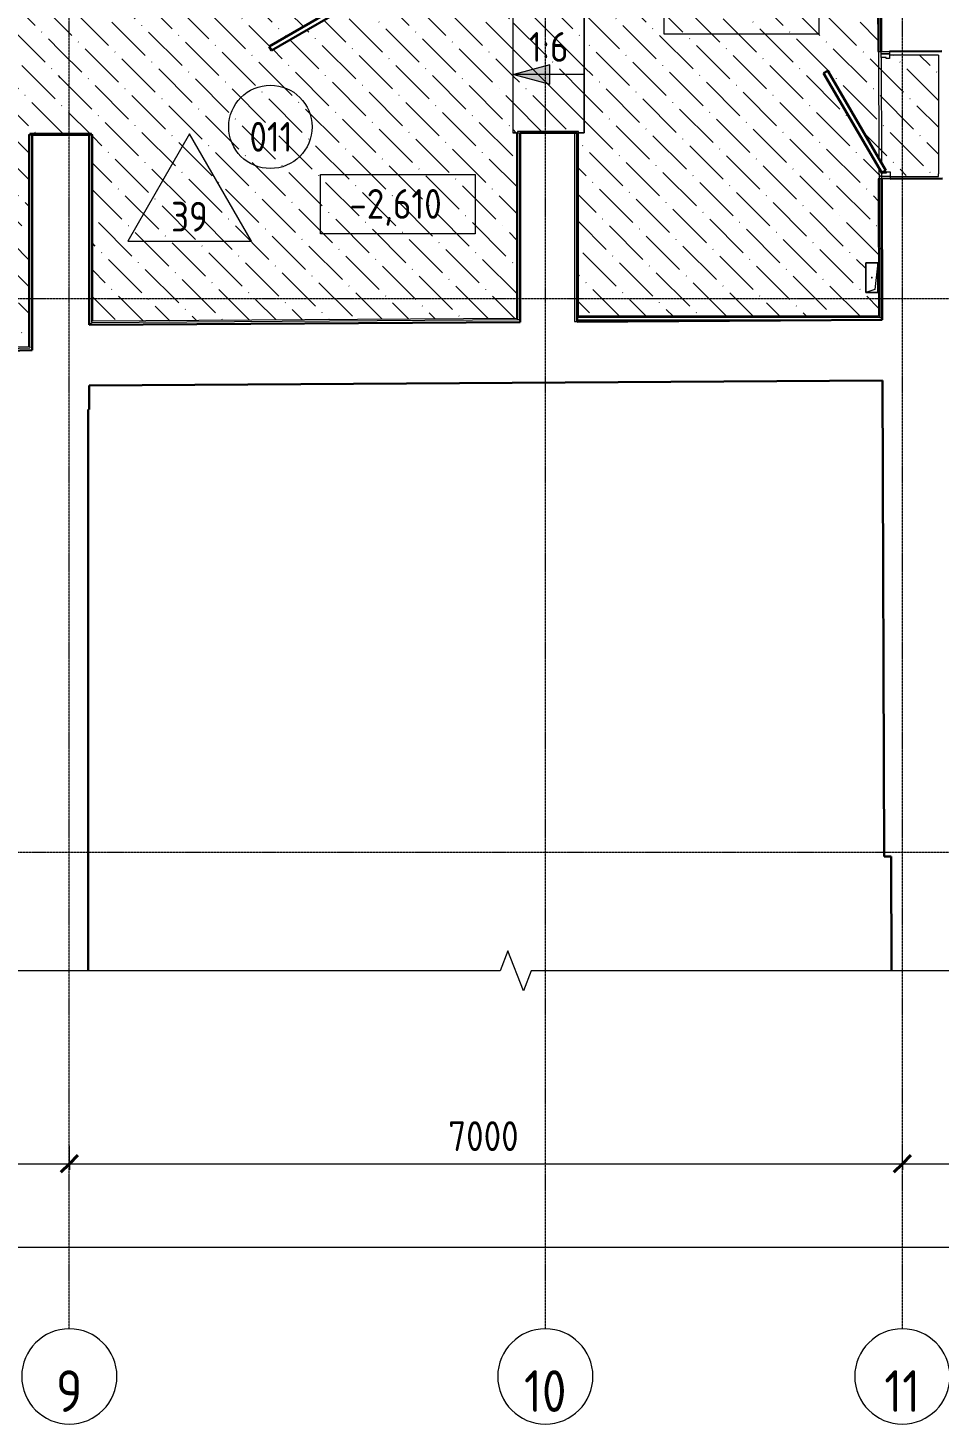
# Model space of a CAD drawing. Header units: millimetres. Extents: x -11773 to 96226, y -4908 to 46494.
# Drawn here: x 41502 to 49158, y 3493 to 15218 of the extents above; entities that cross this region are included whole.
import ezdxf

# ---------------------------------------------------------------- set-up
doc = ezdxf.new("R2010")
doc.units = ezdxf.units.MM
doc.linetypes.add('ADSK_Линия сетки', pattern=[25, 20, -2.5, 0, -2.5])
for name, color, linetype, lineweight in [('Аннотация', 7, 'Continuous', 9), ('Двери', 7, 'Continuous', 9), ('Марки', 7, 'Continuous', 20), ('Марки помещений', 7, 'Continuous', 20), ('Обобщенные модели', 7, 'Continuous', 18), ('Оси', 7, 'Continuous', 9), ('Отметки', 7, 'Continuous', 9), ('Пандусы', 7, 'Continuous', 18), ('Перекрытие', 7, 'Continuous', 18), ('Перекрытие штриховка', 7, 'Continuous', 18), ('Размеры', 7, 'Continuous', 9), ('Размеры-100', 7, 'Continuous', 9), ('Стены внутренние', 7, 'Continuous', 18), ('Стены несущие', 7, 'Continuous', 30), ('Стены отделка', 7, 'Continuous', 30), ('Стены штриховка', 7, 'Continuous', 9), ('Узлы', 7, 'Continuous', 18)]:
    doc.layers.add(name, color=color, linetype=linetype, lineweight=lineweight)
doc.layers.add('Линии', color=7, linetype='Continuous', lineweight=9, true_color=0x00a600)
doc.styles.add('GOST Common', font='GOST_Common.ttf', dxfattribs={"width": 0.9, "height": 350})
doc.styles.add('GOST Common_1', font='GOST_Common.ttf', dxfattribs={"width": 0.9, "height": 250})
doc.styles.add('GOST Common_2', font='GOST_Common.ttf', dxfattribs={"width": 0.9, "height": 250})
doc.dimstyles.new('ADSK_Основной_2_5_мм', dxfattribs={"dimscale": 304.8, "dimtxt": 251.428749, "dimasz": 0.463911, "dimexe": 0.492126, "dimexo": 0.492126, "dimgap": 0.098425, "dimtad": 1, "dimrnd": 0.01, "dimdsep": 46, "dimtxsty": 'GOST Common_1', "dimblk1": 'OBLIQUE', "dimblk2": 'OBLIQUE', "dimsah": 1, "dimcen": 0.09, "dimdle": 0.492126, "dimazin": 2, "dimtfac": 1, "dimtdec": 4, "dimtix": 1, "dimtmove": 0, "dimatfit": 3, "dimfxl": 1, "dimtvp": 1, "dimtolj": 1, "dimtzin": 0, "dimlwd": 20, "dimlwe": 20, "dimarcsym": 2})
pattern_1 = [(135, (0, 0), (-308.69666, 84.19025), [396.875, -79.375, 3.353, -76.022])]

# ---------------------------------------------------------------- blocks, each defined once
blk = doc.blocks.new('AC_Дверь_Однопольная_Стальная - 850х1850Н нов Д9п EI30-6474928-План полов подвала')
at = {"layer": 'Двери', "lineweight": 30}
for p, q in [((-455, 60), (333, 515)), ((353, 480), (-435, 25)), ((333, 515), (353, 480)), ((-435, 25), (-455, 60))]:
    blk.add_line(p, q, dxfattribs=at)
at = {"layer": 'Двери'}
for p, q in [((-500, 60), (-485, 60)), ((-500, -10), (-500, 60)), ((-485, 60), (-455, 60)), ((-485, -10), (-485, 60)), ((-485, 60), (-485, -10)), ((-455, 60), (-455, 20)), ((-455, 20), (-445, 20)), ((-445, 20), (-445, -10)), ((445, 20), (455, 20)), ((445, -10), (445, 20)), ((455, 60), (485, 60)), ((455, 20), (455, 60)), ((485, 60), (485, -10)), ((485, 60), (500, 60)), ((485, -10), (485, 60)), ((500, 60), (500, -10)), ((-485, -10), (-500, -10)), ((-445, -10), (-485, -10)), ((485, -10), (445, -10)), ((500, -10), (485, -10))]:
    blk.add_line(p, q, dxfattribs=at)
blk = doc.blocks.new('AC_Дверь_Однопольная_Стальная - 1040х1980Н нов Д10п металлическая-3159623-План полов подвала')
at = {"layer": 'Двери', "lineweight": 30}
for p, q in [((-485, 255), (355, 740)), ((375, 705), (-465, 220)), ((355, 740), (375, 705)), ((-465, 220), (-485, 255))]:
    blk.add_line(p, q, dxfattribs=at)
at = {"layer": 'Двери'}
for p, q in [((-535, 255), (-515, 255)), ((-535, 185), (-535, 255)), ((-515, 255), (-485, 255)), ((-515, 185), (-515, 255)), ((-515, 255), (-515, 185)), ((-485, 255), (-485, 215)), ((485, 255), (515, 255)), ((485, 215), (485, 255)), ((515, 255), (515, 185)), ((515, 255), (535, 255)), ((515, 185), (515, 255)), ((535, 255), (535, 185)), ((-515, 185), (-535, 185)), ((-475, 185), (-515, 185)), ((-485, 215), (-475, 215)), ((-475, 215), (-475, 185)), ((475, 215), (485, 215)), ((475, 185), (475, 215)), ((515, 185), (475, 185)), ((535, 185), (515, 185))]:
    blk.add_line(p, q, dxfattribs=at)
blk = doc.blocks.new('GM_Отверстие прямоугольное _в плите_ - Отверстие-3906246-План полов подвала')
at = {"layer": 'Обобщенные модели'}
for p, q in [((-50, -125), (-50, 125)), ((-50, 125), (50, 125)), ((50, 125), (-50, 125)), ((-50, 125), (-50, -125)), ((-25, 100), (50, 125)), ((50, 125), (50, -125)), ((50, -125), (50, 125)), ((-50, -125), (-25, 100)), ((50, -125), (-50, -125)), ((-50, -125), (50, -125))]:
    blk.add_line(p, q, dxfattribs=at)
for start, end in [(360, 180), (180, 360), (60, 165), (300, 360), (195, 270)]:
    blk.add_arc((0, 0), 2.5, start, end, dxfattribs=at)
blk = doc.blocks.new('Линия разрыва4 - Линия разрыва-7061539-План полов подвала')
at = {"layer": 'Узлы'}
for p, q in [((-129, 0), (-65, 168)), ((-65, 168), (65, -168)), ((-4147, 0), (-129, 0)), ((65, -168), (129, 0)), ((129, 0), (4760, 0))]:
    blk.add_line(p, q, dxfattribs=at)
blk = doc.blocks.new('Ось сетки - Круг_Ø8 мм-8258-План полов подвала')
at = {"layer": 'Оси', "lineweight": 20}
for start, end in [(360, 180), (180, 360)]:
    blk.add_arc((0, 0), 4, start, end, dxfattribs=at)
blk = doc.blocks.new('DIMBLOCK7-План полов подвала')
at = {"layer": 'Размеры-100', "lineweight": 20, "transparency": 16777216}
for p, q in [((30550, 5679), (30550, 5829)), ((41850, 5679), (41850, 5829)), ((30550, 5679), (41850, 5679)), ((30550, 5679), (30550, 5629)), ((41850, 5679), (41850, 5629))]:
    blk.add_line(p, q, dxfattribs=at)
at = {"layer": 'Размеры-100', "lineweight": 40, "transparency": 16777216}
for p, q in [((30550, 5679), (30620, 5750)), ((41850, 5679), (41920, 5750)), ((30550, 5679), (30479, 5609)), ((41850, 5679), (41779, 5609))]:
    blk.add_line(p, q, dxfattribs=at)
at = {"layer": 'Размеры-100', "color": 0, "lineweight": 20, "transparency": 16777216, "insert": (35852, 6036), "char_height": 250, "width": 833.55, "attachment_point": 1, "line_spacing_factor": 1.022761, "style": 'GOST Common_1'}
blk.add_mtext('11300', dxfattribs=at)
blk = doc.blocks.new('_Oblique')
at = {"color": 0, "linetype": 'ByBlock', "lineweight": -2}
blk.add_line((-0.5, -0.5), (0.5, 0.5), dxfattribs=at)
blk = doc.blocks.new('DIMBLOCK8-План полов подвала')
at = {"layer": 'Размеры-100', "lineweight": 20, "transparency": 16777216}
for p, q in [((41850, 5679), (41850, 5829)), ((48850, 5679), (48850, 5829)), ((41850, 5679), (48850, 5679)), ((41850, 5679), (41850, 5629)), ((48850, 5679), (48850, 5629))]:
    blk.add_line(p, q, dxfattribs=at)
at = {"layer": 'Размеры-100', "lineweight": 40, "transparency": 16777216}
for p, q in [((41850, 5679), (41920, 5750)), ((48850, 5679), (48920, 5750)), ((41850, 5679), (41779, 5609)), ((48850, 5679), (48779, 5609))]:
    blk.add_line(p, q, dxfattribs=at)
at = {"layer": 'Размеры-100', "color": 0, "lineweight": 20, "transparency": 16777216, "insert": (45034, 6036), "char_height": 250, "width": 756.84, "attachment_point": 1, "line_spacing_factor": 1.022761, "style": 'GOST Common_1'}
blk.add_mtext('7000', dxfattribs=at)
blk = doc.blocks.new('DIMBLOCK9-План полов подвала')
at = {"layer": 'Размеры-100', "lineweight": 20, "transparency": 16777216}
for p, q in [((48850, 5679), (48850, 5829)), ((55350, 5679), (55350, 5829)), ((48850, 5679), (55500, 5679)), ((48850, 5679), (48850, 5629)), ((55350, 5679), (55350, 5629))]:
    blk.add_line(p, q, dxfattribs=at)
at = {"layer": 'Размеры-100', "lineweight": 40, "transparency": 16777216}
for p, q in [((48850, 5679), (48920, 5750)), ((55350, 5679), (55420, 5750)), ((48850, 5679), (48779, 5609)), ((55350, 5679), (55279, 5609))]:
    blk.add_line(p, q, dxfattribs=at)
at = {"layer": 'Размеры-100', "color": 0, "lineweight": 20, "transparency": 16777216, "insert": (51784, 6036), "char_height": 250, "width": 756.84, "attachment_point": 1, "line_spacing_factor": 1.022761, "style": 'GOST Common_1'}
blk.add_mtext('6500', dxfattribs=at)
blk = doc.blocks.new('DIMBLOCK10-План полов подвала')
at = {"layer": 'Размеры-100', "lineweight": 20, "transparency": 16777216}
for p, q in [((-6500, 4979), (-6500, 5129)), ((55350, 4979), (55350, 5129)), ((-6650, 4979), (55500, 4979)), ((-6500, 4979), (-6500, 4929)), ((55350, 4979), (55350, 4929))]:
    blk.add_line(p, q, dxfattribs=at)
at = {"layer": 'Размеры-100', "lineweight": 40, "transparency": 16777216}
for p, q in [((-6500, 4979), (-6430, 5050)), ((55350, 4979), (55420, 5050)), ((-6500, 4979), (-6571, 4909)), ((55350, 4979), (55279, 4909))]:
    blk.add_line(p, q, dxfattribs=at)
at = {"layer": 'Размеры-100', "color": 0, "lineweight": 20, "transparency": 16777216, "insert": (24054, 5336), "char_height": 250, "width": 889.8, "attachment_point": 1, "line_spacing_factor": 1.022761, "style": 'GOST Common_1'}
blk.add_mtext('61850', dxfattribs=at)
blk = doc.blocks.new('ADSK_Марка_Помещение_ОдноЗначение - Номер-159740-План полов подвала')
at = {"layer": 'Марки помещений'}
blk.add_circle((0, 0), 3.5, dxfattribs=at)
blk = doc.blocks.new('Высотные отметки - Рамка-12095-План полов подвала')
at = {"layer": 'Аннотация', "lineweight": 20}
for p, q in [((-6.5, 0), (-6.5, 5)), ((-6.5, 5), (6.5, 5)), ((6.5, 5), (6.5, 0)), ((6.5, 0), (-6.5, 0))]:
    blk.add_line(p, q, dxfattribs=at)
blk = doc.blocks.new('ADSK_Марка_ПерекрытиеПол - Экземпляр_Отделка пола-158379-План полов подвала')
at = {"layer": 'Марки', "color": 1, "true_color": 0xff0000}
for p, q in [((0, 9), (-5.2, 0)), ((5.2, 0), (0, 9)), ((-5.2, 0), (5.2, 0))]:
    blk.add_line(p, q, dxfattribs=at)

msp = doc.modelspace()

# ---------------------------------------------------------------- hatches: boundary and pattern name
at = {"layer": 'Перекрытие штриховка', "lineweight": 9, "true_color": 0x787878}
h = msp.add_hatch(dxfattribs=at)
h.set_pattern_fill('FP_34', color=8, style=0, pattern_type=2)
h.set_pattern_definition(pattern_1)
h.paths.add_polyline_path([(40060.55, 12501.077), (41506.402, 12539.973), (41506.402, 14320.845), (41516.402, 14320.901), (41516.402, 14330.596), (41776.402, 14330.596), (41776.402, 15385.596), (41516.402, 15385.596), (41516.402, 15395.596), (41506.402, 15395.845), (41506.402, 15603.323), (41516.402, 15603.323), (41516.402, 19941.318), (41496.402, 19941.318), (41496.402, 15603.323), (41486.402, 15603.323), (41486.402, 19931.318), (40906.854, 19931.318), (40906.854, 20181.318), (39226.854, 20181.318), (39226.854, 19931.318), (38663.756, 19931.318), (38709.696, 15404.871), (38269.82, 15400.396), (38280.297, 14370.45), (38720.274, 14374.925), (38737.24, 12716.986), (40060.55, 12732.056), (40060.55, 12509.962)])
h.paths.add_polyline_path([(38727.444, 12686.873), (38727.656, 12686.875), (38727.444, 12686.875)])
h.paths.add_polyline_path([(38670.47, 14355.384), (38710.463, 14356.28), (38710.274, 14364.823), (38670.378, 14364.417), (38670.461, 14356.28)])
h = msp.add_hatch(dxfattribs=at)
h.set_pattern_fill('FP_34', color=8, style=0, pattern_type=2)
h.set_pattern_definition(pattern_1)
h.paths.add_polyline_path([(48680.385, 12786.439), (48680.385, 12786.512), (48676.146, 12786.439)])
h.paths.add_polyline_path([(48675.963, 14000.492), (48187.907, 14838.765), (48222.475, 14858.891), (48710.531, 14020.618), (48676.073, 14000.556)])
h.paths.add_polyline_path([(48427.374, 19854.728), (48427.788, 19857.802), (48429.688, 19855.839), (48428.566, 19855.301)])
h.paths.add_polyline_path([(46287.52, 19881.464), (46287.107, 19878.39), (46285.206, 19880.353), (46286.328, 19880.891)])
h.paths.add_polyline_path([(46126.854, 12796.439), (48650.349, 12796.439), (48646.146, 13950.383), (48676.146, 13950.493), (48676.073, 14000.493), (48715.963, 14000.638), (48715.963, 14010.638), (48745.927, 14010.747), (48746.072, 13973.681), (49152.358, 13992.227), (49152.358, 14990.486), (48742.358, 14990.486), (48742.321, 14960.74), (48712.466, 14960.741), (48712.43, 14970.632), (48672.43, 14970.632), (48672.248, 15020.486), (48642.248, 15020.413), (48624.206, 19924.096), (48222.897, 19924.096), (48222.897, 19878.096), (48416.047, 19877.404), (48416.731, 19876.328), (48421.996, 19873.362), (48428.472, 19864.841), (48430.891, 19860.888), (48428.129, 19860.888), (48427.374, 19858.096), (48426.143, 19857.833), (48427.374, 19854.728), (48429.486, 19852.92), (48427.902, 19847.545), (48426.023, 19847.545), (48423.699, 19843.779), (48420.447, 19840.574), (48416.78, 19839.56), (48416.33, 19838.746), (48411.897, 19838.096), (48131.897, 19838.777), (48131.897, 19858.096), (48111.897, 19858.945), (48111.897, 19974.096), (46602.998, 19974.096), (46602.316, 19878.096), (46582.998, 19878.096), (46582.998, 19858.096), (46298.747, 19858.945), (46298.163, 19859.864), (46292.899, 19862.83), (46286.423, 19871.351), (46284.004, 19875.304), (46286.765, 19875.304), (46287.52, 19878.096), (46288.751, 19878.359), (46287.52, 19881.464), (46285.408, 19883.272), (46286.993, 19888.647), (46288.871, 19888.647), (46291.196, 19892.413), (46294.448, 19895.618), (46298.115, 19896.631), (46298.565, 19897.446), (46302.998, 19898.096), (46486.434, 19898.096), (46486.434, 19944.096), (46146.854, 19944.096), (46146.854, 15348.299), (46176.854, 15348.299), (46176.854, 14338.299), (46126.854, 14338.299), (46126.854, 13438.466)])
h.paths.add_polyline_path([(48542.485, 12996.439), (48542.485, 13246.439), (48642.485, 13246.439), (48642.485, 12996.439), (48568.522, 12996.439)])
h.paths.add_polyline_path([(48428.761, 19858.096), (48429.384, 19860.888), (48430.115, 19858.945), (48429.688, 19858.678)])
h.paths.add_polyline_path([(46286.517, 19874.352), (46284.004, 19876.761), (46286.134, 19878.096), (46286.423, 19875.269)])
h.paths.add_polyline_path([(48207.174, 19878.096), (48208.179, 19938.096), (48217.897, 19938.096), (48217.897, 19974.096), (48151.897, 19974.096), (48151.897, 19878.096), (48203.897, 19878.096)])
h.paths.add_polyline_path([(46501.434, 19898.096), (46562.998, 19898.096), (46562.998, 19974.096), (46506.877, 19974.096), (46506.877, 19944.096), (46501.434, 19944.096)])
h = msp.add_hatch(dxfattribs=at)
h.set_pattern_fill('FP_34', color=8, style=0, pattern_type=2)
h.set_pattern_definition(pattern_1)
h.paths.add_polyline_path([(42016.402, 12724.563), (42036.402, 12724.697), (42036.402, 12734.63), (42016.402, 12734.63), (42016.402, 12724.697)])
h.paths.add_polyline_path([(42046.402, 12754.765), (45606.854, 12778.801), (45606.854, 14338.299), (45576.854, 14338.299), (45576.854, 15348.299), (45606.854, 15348.299), (45606.854, 15453.323), (44381.854, 15453.323), (44381.854, 15463.323), (44302.213, 15463.323), (43548.771, 15028.323), (43528.771, 15062.964), (44222.213, 15463.323), (43381.854, 15463.323), (43381.854, 15453.323), (42046.402, 15453.323), (42046.402, 15395.845), (42036.402, 15396.621), (42036.402, 15463.323), (42016.402, 15463.323), (42016.402, 15395.596), (42036.402, 15395.596), (42036.402, 15385.596), (41776.402, 15385.596), (41776.402, 14330.596), (42036.402, 14330.596), (42036.402, 14320.596), (42046.402, 14320.596), (42046.402, 12768.936)])
at = {"layer": 'Размеры'}
msp.add_hatch(color=256, dxfattribs=at).paths.add_polyline_path([(45586.189, 14826.802), (45886.189, 14746.417), (45886.189, 14907.187)])
at = {"layer": 'Узлы', "lineweight": 9}
h = msp.add_hatch(dxfattribs=at)
h.set_pattern_fill('FP_57', color=256, style=0, pattern_type=2)
h.set_pattern_definition([(135, (0, 0), (-224.5064, -224.5064), []), (135, (224.5, 0), (-224.5064, -224.5064), [396.875, -79.375, 3.353, -76.022])])
h.paths.add_polyline_path([(46115, 14338.299), (46176.854, 14338.299), (46176.854, 15348.299), (45576.854, 15348.299), (45576.854, 14338.299), (46095, 14338.299)])
h.paths.add_polyline_path([(46468.184, 19974.096), (48207.897, 19974.096), (48207.897, 20874.096), (46468.184, 20874.096), (46468.184, 19976.639)])
h.paths.add_polyline_path([(45986.784, 28466.629), (48442.272, 28466.629), (48442.272, 29246.629), (45984.363, 29246.629), (45984.363, 28466.629), (45986.529, 28466.629)])

# ---------------------------------------------------------------- linework, layer by layer
at = {"layer": 'Линии', "color": 7}
for p, q in [((45576.854, 15348.299), (45576.854, 14338.299)), ((46176.854, 14338.299), (46176.854, 15348.299)), ((45576.854, 14338.299), (46176.854, 14338.299))]:
    msp.add_line(p, q, dxfattribs=at)
at = {"layer": 'Оси', "linetype": 'ADSK_Линия сетки'}
for p, q in [((45849.565, 4292.971), (45849.565, 44222.998)), ((48849.565, 4292.971), (48849.565, 44222.998)), ((41849.565, 4292.971), (41849.565, 21766.318)), ((-10973.221, 12945), (56115, 12945)), ((-10973.221, 8295), (56115, 8295))]:
    msp.add_line(p, q, dxfattribs=at)
at = {"layer": 'Отметки', "lineweight": 20}
msp.add_line((44620.178, 13488.112), (44610.364, 13488.112), dxfattribs=at)
at = {"layer": 'Пандусы'}
for p, q in [((45576.854, 15348.299), (45576.854, 14338.299)), ((46176.854, 15348.299), (46176.854, 14338.299)), ((45606.854, 14338.299), (45576.854, 14338.299)), ((46176.854, 14338.299), (46126.854, 14338.299))]:
    msp.add_line(p, q, dxfattribs=at)
at = {"layer": 'Перекрытие'}
for p, q in [((49152.358, 14990.486), (48742.358, 14990.486)), ((45606.854, 14338.299), (45576.854, 14338.299)), ((48746.073, 13970.486), (49152.358, 13970.486)), ((49152.358, 13970.486), (49152.358, 13992.227)), ((42016.402, 12724.563), (42036.402, 12724.697))]:
    msp.add_line(p, q, dxfattribs=at)
at = {"layer": 'Размеры'}
for p, q in [((45886.189, 14907.187), (45586.189, 14826.802)), ((45886.189, 14746.417), (45886.189, 14907.187)), ((45586.189, 14826.802), (45886.189, 14746.417))]:
    msp.add_line(p, q, dxfattribs=at)
at = {"layer": 'Размеры', "lineweight": 20}
msp.add_line((46173.705, 14826.802), (45586.189, 14826.802), dxfattribs=at)
at = {"layer": 'Стены внутренние'}
for p, q in [((48655.546, 14115.06), (48652.249, 15020.413)), ((48672.431, 14970.486), (48675.672, 14080.492)), ((49152.358, 14990.486), (49152.358, 13992.227)), ((48656.146, 13950.42), (48655.837, 14035.06))]:
    msp.add_line(p, q, dxfattribs=at)
at = {"layer": 'Стены несущие'}
for p, q in [((48654.206, 19974.096), (48672.248, 15020.486)), ((48742.248, 15020.74), (49182.245, 15022.343)), ((41536.402, 14320.596), (41536.402, 12510.496)), ((42016.402, 14320.596), (41536.402, 14320.596)), ((42016.402, 12724.458), (42016.402, 14320.596)), ((45636.854, 14338.299), (45636.854, 12747.266)), ((46116.854, 14338.299), (45636.854, 14338.299)), ((46116.854, 14338.299), (46116.854, 12750.289)), ((48680.458, 12766.439), (48676.146, 13950.493)), ((49186.142, 13952.35), (48746.145, 13950.748)), ((45636.854, 12747.266), (42016.402, 12724.458)), ((48680.458, 12766.439), (46116.854, 12750.289)), ((41536.402, 12510.496), (40033.185, 12470.335)), ((42016.402, 12214.448), (48682.316, 12256.441)), ((42016.402, 12013.139), (42016.402, 12214.448)), ((48682.316, 12256.441), (48696.874, 8259.429)), ((42006.733, 12012.88), (42016.402, 12013.139)), ((42006.733, 7298.456), (42006.733, 12012.88)), ((48696.874, 8259.429), (48756.23, 8259.429)), ((48756.23, 8259.429), (48759.157, 7298.456))]:
    msp.add_line(p, q, dxfattribs=at)
at = {"layer": 'Стены отделка', "lineweight": 9}
for p, q in [((48640.174, 15589.915), (48642.249, 15020.376)), ((48642.249, 15020.376), (48672.248, 15020.486)), ((41536.402, 14320.845), (41506.402, 14320.845)), ((41506.402, 14320.845), (41506.402, 12539.706)), ((42036.402, 14330.596), (41516.402, 14330.596)), ((41516.402, 14330.596), (41516.402, 14320.845)), ((41516.402, 14320.596), (42036.402, 14320.596)), ((41536.402, 14320.596), (41536.402, 14320.845)), ((42016.402, 14320.845), (42016.402, 14320.596)), ((42046.402, 14320.845), (42016.402, 14320.845)), ((42036.402, 14320.845), (42036.402, 14330.596)), ((42046.402, 12754.765), (42046.402, 14320.845)), ((45606.854, 14338.299), (45606.854, 12778.734)), ((45606.854, 14338.299), (45636.854, 14338.299)), ((46126.854, 14348.299), (45616.854, 14348.299)), ((45616.854, 14348.299), (45616.854, 14338.299)), ((46095, 14338.299), (46095, 12752.02)), ((46115, 12752.02), (46115, 14338.299)), ((46126.854, 12796.439), (46126.854, 14348.299)), ((48676.146, 13950.493), (48646.146, 13950.383)), ((48646.146, 13950.383), (48650.349, 12796.439)), ((48680.458, 12786.439), (46115, 12786.439)), ((48650.349, 12796.439), (46126.854, 12796.439)), ((48660.385, 12786.439), (48660.349, 12796.439)), ((48660.385, 12786.439), (48680.385, 12786.512)), ((48680.458, 12766.439), (48680.458, 12786.439)), ((42016.402, 12734.63), (42036.402, 12734.63)), ((42036.402, 12744.698), (45636.854, 12768.936)), ((42036.402, 12724.697), (45636.854, 12748.935)), ((42036.402, 12734.63), (42036.402, 12724.697)), ((45606.854, 12778.734), (42046.402, 12754.765)), ((45616.854, 12768.801), (45616.854, 12778.801)), ((45616.854, 12768.936), (45636.854, 12768.936)), ((46095, 12752.02), (46115, 12752.02)), ((46115, 12766.439), (48680.458, 12766.439)), ((41506.402, 12539.706), (40060.55, 12501.077)), ((41516.402, 12539.973), (41516.402, 12529.969)), ((41516.402, 12510.496), (41536.402, 12510.496)), ((41516.402, 12509.962), (41516.402, 12510.496))]:
    msp.add_line(p, q, dxfattribs=at)
at = {"layer": 'Стены штриховка'}
for p, q in [((48650.174, 15589.951), (48652.249, 15020.413)), ((41516.402, 12539.973), (41516.402, 14320.845)), ((42036.402, 14320.845), (42036.402, 12744.698)), ((45616.854, 14338.299), (45616.854, 12778.801)), ((48656.146, 13950.42), (48660.349, 12796.439)), ((40050.55, 12490.806), (41516.402, 12529.969))]:
    msp.add_line(p, q, dxfattribs=at)

# ---------------------------------------------------------------- block references
at = {"layer": 'Двери', "color": 8, "true_color": 0x7f7f7f}
for name, p, rotation in [('AC_Дверь_Однопольная_Стальная - 850х1850Н нов Д9п EI30-6474928-План полов подвала', (43881.854, 15543.323), 180), ('AC_Дверь_Однопольная_Стальная - 1040х1980Н нов Д10п металлическая-3159623-План полов подвала', (48929.195, 14486.418), 90.20868367355192)]:
    msp.add_blockref(name, p, dxfattribs=dict(at, rotation=rotation))
at = {"layer": 'Марки', "color": 1, "true_color": 0xff0000, "xscale": 99.99999999999993, "yscale": 99.99999999999993, "zscale": 99.99999999999993}
msp.add_blockref('ADSK_Марка_ПерекрытиеПол - Экземпляр_Отделка пола-158379-План полов подвала', (42860.198, 13428.084), dxfattribs=at)
at = {"layer": 'Марки помещений', "xscale": 99.99999999999993, "yscale": 99.99999999999993, "zscale": 99.99999999999993}
msp.add_blockref('ADSK_Марка_Помещение_ОдноЗначение - Номер-159740-План полов подвала', (43539.221, 14387.05), dxfattribs=at)
at = {"layer": 'Обобщенные модели', "rotation": 180}
msp.add_blockref('GM_Отверстие прямоугольное _в плите_ - Отверстие-3906246-План полов подвала', (48592.485, 13121.439), dxfattribs=at)
at = {"layer": 'Оси', "lineweight": 20, "xscale": 99.99999999999993, "yscale": 99.99999999999993, "zscale": 99.99999999999993}
for p in [(41849.565, 3892.971), (45849.565, 3892.971), (48849.565, 3892.971)]:
    msp.add_blockref('Ось сетки - Круг_Ø8 мм-8258-План полов подвала', p, dxfattribs=at)
at = {"layer": 'Отметки', "lineweight": 20, "xscale": 99.99999999999993, "yscale": 99.99999999999993, "zscale": 99.99999999999993}
for p in [(47499.109, 15164.244), (44610.364, 13488.112)]:
    msp.add_blockref('Высотные отметки - Рамка-12095-План полов подвала', p, dxfattribs=at)
at = {"layer": 'Узлы', "rotation": 180}
msp.add_blockref('Линия разрыва4 - Линия разрыва-7061539-План полов подвала', (45600.111, 7298.456), dxfattribs=at)

# ---------------------------------------------------------------- texts
at = {"layer": 'Марки', "color": 1, "lineweight": 9, "true_color": 0xff0000, "insert": (42859.166, 13632.51), "char_height": 250, "width": 327.6, "attachment_point": 5, "line_spacing_factor": 1.022766, "style": 'GOST Common_2'}
msp.add_mtext('\\pxqc,t1.44,2.88,4.32,5.76,7.2,8.64,10.08,11.52,12.96,14.4,15.84,17.28,18.72,20.16,21.6,23.04,24.48,25.92,27.36,28.8,30.24,31.68,33.12,34.56,36,37.44,38.88,40.32,41.76,43.2,44.64,46.08;{39}', dxfattribs=at)
at = {"layer": 'Марки помещений', "lineweight": 9, "insert": (43544.163, 14303.468), "char_height": 250, "width": 393.3, "attachment_point": 5, "line_spacing_factor": 1.022766, "style": 'GOST Common_2'}
msp.add_mtext('\\pxqc,t1.8,3.6,5.4,7.2,9,10.8,12.6,14.4,16.2,18,19.8,21.6,23.4,25.2,27,28.8,30.6,32.4,34.2,36,37.8,39.6,41.4,43.2,45,46.8,48.6,50.4,52.2,54,55.8,57.6;{011}', dxfattribs=at)
at = {"layer": 'Оси', "char_height": 350, "attachment_point": 5, "line_spacing_factor": 1.022766, "style": 'GOST Common'}
for s, insert, width in [('\\pxqc,t0.25714,0.51429,0.77143,1.02857,1.28571,1.54286,1.8,2.05714,2.31429,2.57143,2.82857,3.08571,3.34286,3.6,3.85714,4.11429,4.37143,4.62857,4.88571,5.14286,5.4,5.65714,5.91429,6.17143,6.42857,6.68571,6.94286,7.2,7.45714,7.71429,7.97143,8.22857;{9}', (41848.735, 3770.066), 232.2), ('\\pxqc,t0.25714,0.51429,0.77143,1.02857,1.28571,1.54286,1.8,2.05714,2.31429,2.57143,2.82857,3.08571,3.34286,3.6,3.85714,4.11429,4.37143,4.62857,4.88571,5.14286,5.4,5.65714,5.91429,6.17143,6.42857,6.68571,6.94286,7.2,7.45714,7.71429,7.97143,8.22857;{10}', (45848.735, 3770.066), 387), ('\\pxqc,t0.25714,0.51429,0.77143,1.02857,1.28571,1.54286,1.8,2.05714,2.31429,2.57143,2.82857,3.08571,3.34286,3.6,3.85714,4.11429,4.37143,4.62857,4.88571,5.14286,5.4,5.65714,5.91429,6.17143,6.42857,6.68571,6.94286,7.2,7.45714,7.71429,7.97143,8.22857;{11}', (48848.735, 3770.066), 315.9)]:
    msp.add_mtext(s, dxfattribs=dict(at, insert=insert, width=width))
at = {"layer": 'Отметки', "lineweight": 20, "insert": (44203.059, 13864.819), "char_height": 250, "width": 977.53229, "attachment_point": 1, "line_spacing_factor": 1.022761, "style": 'GOST Common_1'}
msp.add_mtext('-2,610', dxfattribs=at)
at = {"layer": 'Размеры', "lineweight": 20, "insert": (45711.493, 15183.509), "char_height": 250, "width": 404.28805, "attachment_point": 1, "line_spacing_factor": 1.022761, "style": 'GOST Common_1'}
msp.add_mtext('1:6', dxfattribs=at)

# ---------------------------------------------------------------- dimensions: what is measured, and where the dimension line sits
at = {"layer": 'Размеры', "lineweight": 20}
for base, p1, p2, override, picture, middle in [((41849.565, 5679.481), (30549.565, 5779.466), (41849.565, 5779.466), {"dimpost": '<>', "dimfxl": 11300}, 'DIMBLOCK7-План полов подвала', (36199.565, 5834.481)), ((48849.565, 5679.481), (41849.565, 5779.466), (48849.565, 5779.466), {"dimpost": '<>', "dimfxl": 7000}, 'DIMBLOCK8-План полов подвала', (45349.565, 5834.481)), ((55349.565, 5679.481), (48849.565, 5779.466), (55349.565, 5779.466), {"dimpost": '<>', "dimfxl": 6500}, 'DIMBLOCK9-План полов подвала', (52099.565, 5834.481)), ((55349.565, 4979.481), (-6500.435, 5079.466), (55349.565, 5079.466), {"dimpost": '<>', "dimfxl": 61850}, 'DIMBLOCK10-План полов подвала', (24424.565, 5134.481))]:
    dim = msp.add_linear_dim(base=base, p1=p1, p2=p2, dimstyle='ADSK_Основной_2_5_мм', override=override, dxfattribs=at)
    dim.commit()
    dim.dimension.update_dxf_attribs({"geometry": picture, "text_midpoint": middle})

doc.saveas('drawing.dxf')
